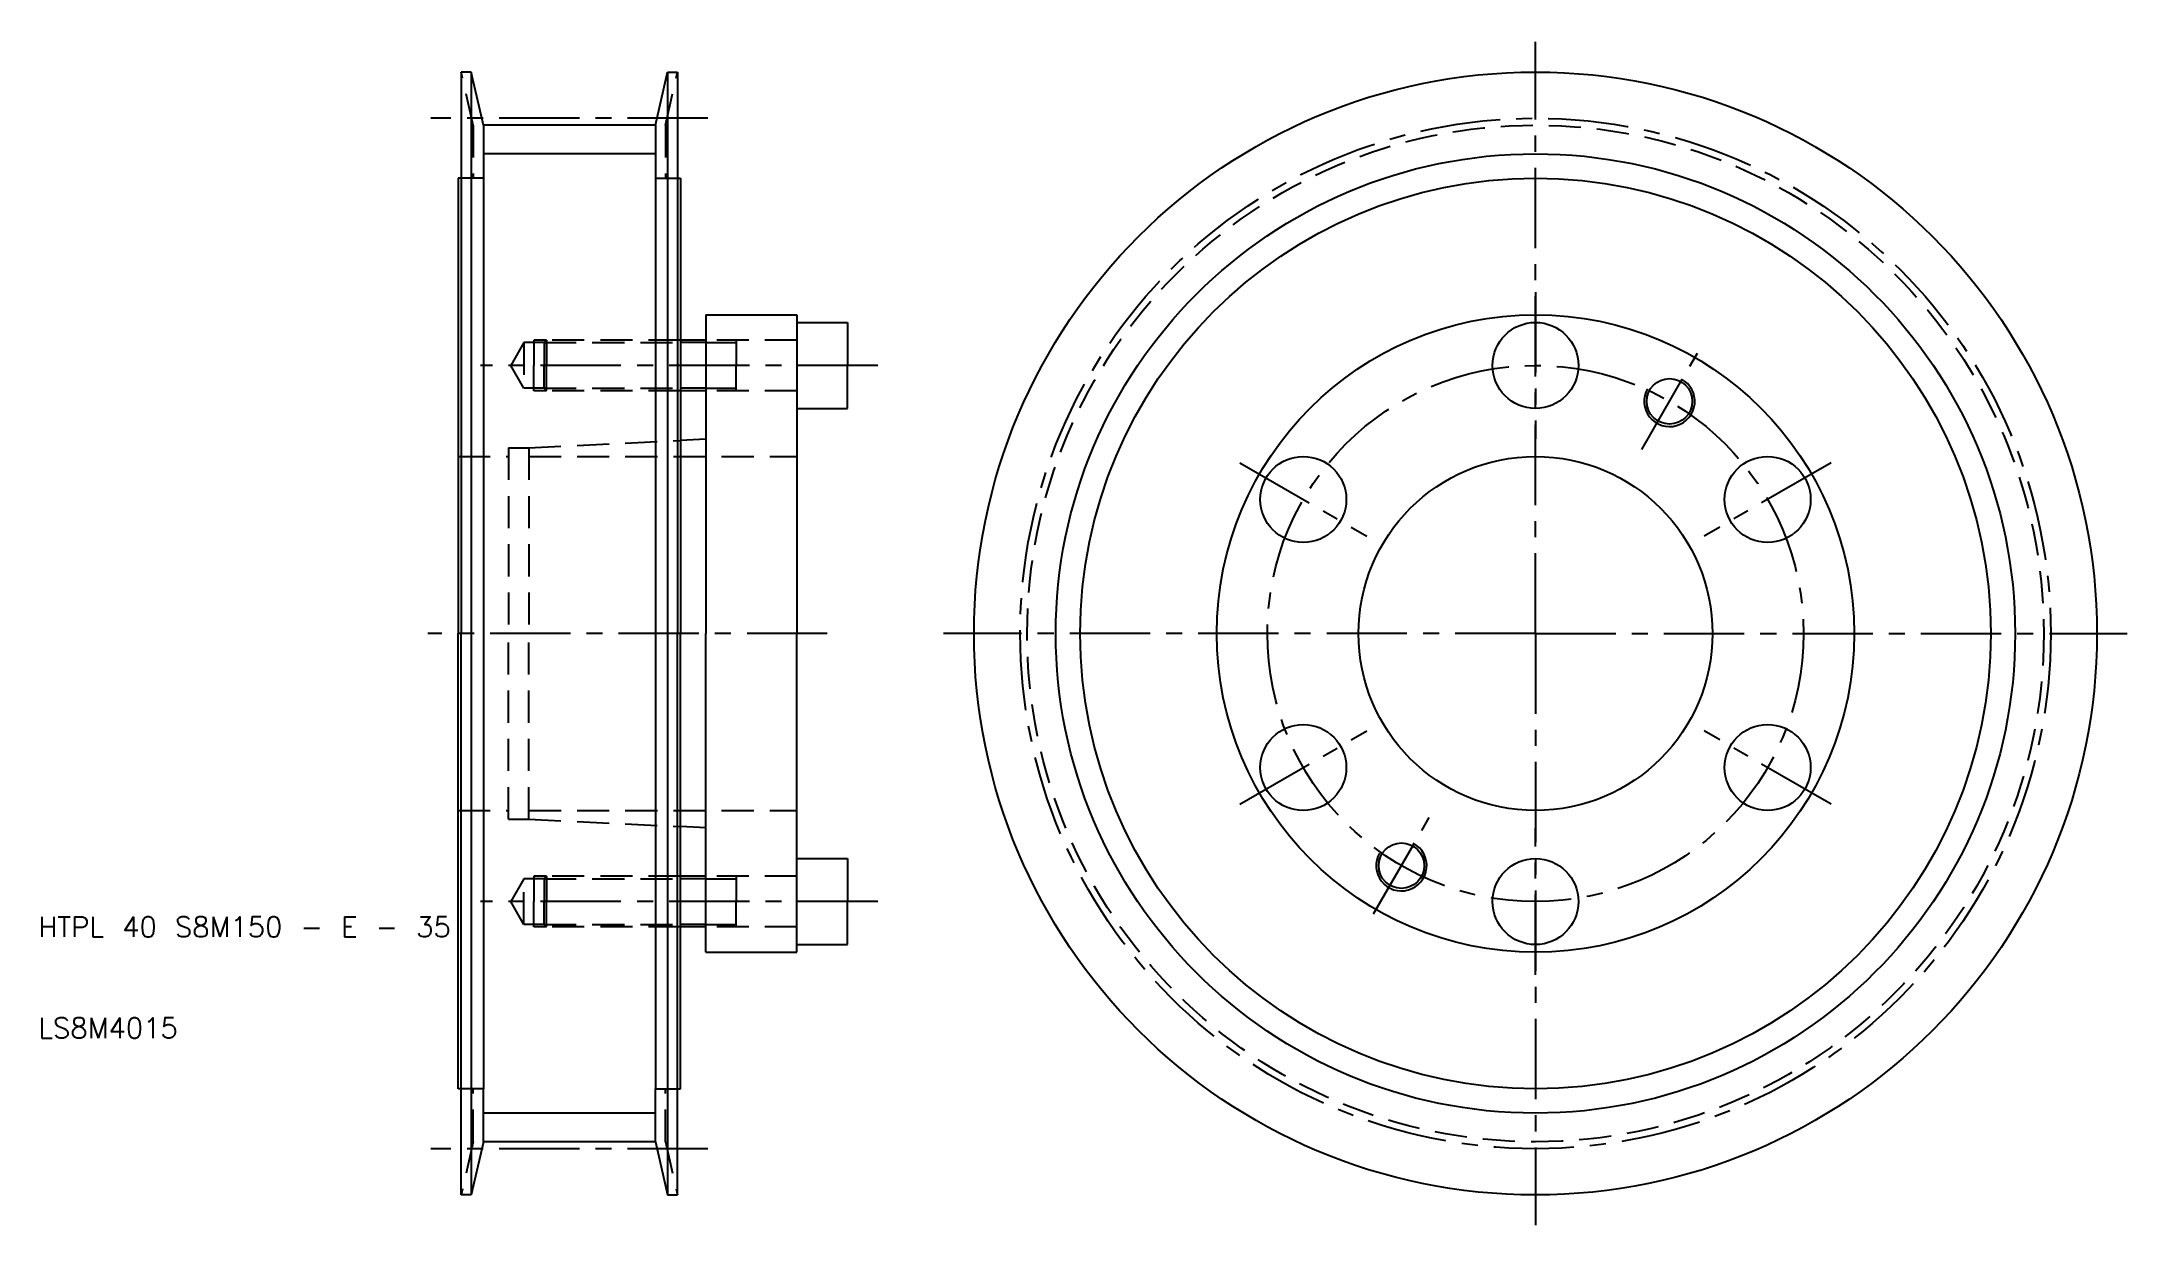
# Model space of a CAD drawing. Extents: x 10 to 216, y -8 to 108.
import ezdxf

# ---------------------------------------------------------------- set-up
doc = ezdxf.new("R2010")
doc.units = 0
doc.header["$LTSCALE"] = 0.25
doc.linetypes.add('CENTER', pattern=[50.8, 31.75, -6.35, 6.35, -6.35])
doc.linetypes.add('DASHED', pattern=[19.05, 12.7, -6.35])
doc.layers.get('0').update_dxf_attribs({"linetype": 'CONTINUOUS'})
doc.layers.add('CENTER', color=1, linetype='CENTER')
doc.styles.get("Standard").update_dxf_attribs({"font": 'txt.shx'})

msp = doc.modelspace()

# ---------------------------------------------------------------- linework, layer by layer
for p, q in [((51.8, 105.5), (51.8, 95)), ((52.8, 105.5), (51.8, 105.5)), ((52.8, 105.5), (52.8, -5.5)), ((54, 100.245), (52.8, 105.5)), ((71, 100.245), (72.2, 105.5)), ((72.2, 105.5), (72.2, -5.5)), ((72.2, 105.5), (73.2, 105.5)), ((73.2, 105.5), (73.2, 95)), ((54, 100.245), (54, 95)), ((71, 100.245), (54, 100.245)), ((71, 100.245), (71, 95)), ((51.5, 95), (51.5, 50)), ((51.8, 95), (51.5, 95)), ((51.8, 95), (51.8, 50)), ((54, 95), (54, 5)), ((71, 95), (71, 5)), ((73.2, 95), (73.2, 50)), ((73.2, 95), (73.5, 95)), ((73.5, 95), (73.5, 79)), ((76, 81.5), (85, 81.5)), ((76, 81.5), (76, 79)), ((85, 81.5), (85, 80.75)), ((85, 80.75), (85, 72.25)), ((85, 80.75), (90, 80.75)), ((90, 80.75), (90, 76.5)), ((73.5, 79), (73.5, 74)), ((76, 79), (73.5, 79)), ((76, 79), (76, 74)), ((90, 72.25), (90, 76.5)), ((73.5, 74), (73.5, 69.078571)), ((76, 74), (73.5, 74)), ((76, 74), (76, 69.2)), ((85, 72.25), (85, 50)), ((85, 72.25), (90, 72.25)), ((76, 69.2), (73.5, 69.078571)), ((73.5, 69.078571), (73.5, 50)), ((76, 69.2), (76, 50)), ((51.5, 5), (51.5, 50)), ((51.8, 5), (51.8, 50)), ((73.2, 5), (73.2, 50)), ((73.5, 30.921429), (73.5, 50)), ((76, 30.8), (76, 50)), ((85, 27.75), (85, 50)), ((73.5, 26), (73.5, 30.921429)), ((76, 30.8), (73.5, 30.921429)), ((76, 26), (76, 30.8)), ((85, 19.25), (85, 27.75)), ((85, 27.75), (90, 27.75)), ((90, 27.75), (90, 23.5)), ((73.5, 21), (73.5, 26)), ((76, 26), (73.5, 26)), ((76, 21), (76, 26)), ((90, 19.25), (90, 23.5)), ((73.5, 5), (73.5, 21)), ((76, 21), (73.5, 21)), ((76, 18.5), (76, 21)), ((85, 19.25), (90, 19.25)), ((85, 18.5), (85, 19.25)), ((76, 18.5), (85, 18.5)), ((51.8, 5), (51.5, 5)), ((51.8, -5.5), (51.8, 5)), ((54, -0.245), (54, 5)), ((71, -0.245), (71, 5)), ((73.2, -5.5), (73.2, 5)), ((73.2, 5), (73.5, 5)), ((54, -0.245), (52.8, -5.5)), ((71, -0.245), (54, -0.245)), ((71, -0.245), (72.2, -5.5)), ((52.8, -5.5), (51.8, -5.5)), ((72.2, -5.5), (73.2, -5.5))]:
    msp.add_line(p, q)
at = {"color": 3, "linetype": 'DASHED'}
for p, q in [((53, 100.245), (51.8, 105.5)), ((72, 100.245), (73.2, 105.5)), ((53, 100.245), (53, 95)), ((72, 100.245), (72, 95)), ((54, 95), (51.8, 95)), ((71, 95), (73.2, 95)), ((58, 78.75), (56.700962, 76.5)), ((58, 78.75), (58, 74.25)), ((60, 78.75), (58, 78.75)), ((59, 79), (59, 76.5)), ((60.25, 79), (59, 79)), ((60.25, 79), (60, 78.75)), ((60, 78.75), (73.5, 78.75)), ((60, 78.75), (60, 76.5)), ((73.5, 79), (60.25, 79)), ((60.25, 79), (60.25, 76.5)), ((85, 79), (76, 79)), ((76, 78.75), (79, 78.75)), ((79, 79), (79, 76.5)), ((58, 74.25), (56.700962, 76.5)), ((59, 74), (59, 76.5)), ((60, 74.25), (60, 76.5)), ((60.25, 74), (60.25, 76.5)), ((79, 74), (79, 76.5)), ((60, 74.25), (58, 74.25)), ((60, 74.25), (73.5, 74.25)), ((60.25, 74), (60, 74.25)), ((76, 74.25), (79, 74.25)), ((60.25, 74), (59, 74)), ((73.5, 74), (60.25, 74)), ((85, 74), (76, 74)), ((56.5, 68.35), (56.5, 50)), ((56.5, 68.35), (58.5, 68.35)), ((58.5, 68.35), (73.5, 69.078571)), ((58.5, 68.35), (58.5, 50)), ((51.5, 67.5), (56.5, 67.5)), ((58.5, 67.5), (85, 67.5)), ((56.5, 31.65), (56.5, 50)), ((58.5, 31.65), (58.5, 50)), ((51.5, 32.5), (56.5, 32.5)), ((56.5, 31.65), (58.5, 31.65)), ((58.5, 32.5), (85, 32.5)), ((58.5, 31.65), (73.5, 30.921429)), ((58, 25.75), (56.700962, 23.5)), ((58, 21.25), (58, 25.75)), ((60, 25.75), (58, 25.75)), ((59, 26), (59, 23.5)), ((60.25, 26), (59, 26)), ((60.25, 26), (60, 25.75)), ((60, 25.75), (60, 23.5)), ((60, 25.75), (73.5, 25.75)), ((60.25, 26), (60.25, 23.5)), ((73.5, 26), (60.25, 26)), ((85, 26), (76, 26)), ((76, 25.75), (79, 25.75)), ((79, 26), (79, 23.5)), ((58, 21.25), (56.700962, 23.5)), ((59, 21), (59, 23.5)), ((60, 21.25), (60, 23.5)), ((60.25, 21), (60.25, 23.5)), ((79, 21), (79, 23.5)), ((60, 21.25), (58, 21.25)), ((60.25, 21), (59, 21)), ((60, 21.25), (73.5, 21.25)), ((60.25, 21), (60, 21.25)), ((73.5, 21), (60.25, 21)), ((76, 21.25), (79, 21.25)), ((85, 21), (76, 21)), ((54, 5), (51.8, 5)), ((53, -0.245), (53, 5)), ((71, 5), (73.2, 5)), ((72, -0.245), (72, 5)), ((53, -0.245), (51.8, -5.5)), ((72, -0.245), (73.2, -5.5))]:
    msp.add_line(p, q, dxfattribs=at)
at = {"color": 3}
for p, q in [((71, 97.415), (54, 97.415)), ((76, 78.75), (73.5, 78.75)), ((76, 74.25), (73.5, 74.25)), ((76, 25.75), (73.5, 25.75)), ((76, 21.25), (73.5, 21.25)), ((71, 2.585), (54, 2.585))]:
    msp.add_line(p, q, dxfattribs=at)
for centre, radius in [((158, 50), 55.5), ((158, 50), 45), ((158, 50), 31.5), ((158, 50), 31.5), ((158, 76.5), 4.25), ((171.25, 72.949673), 2.25), ((135.050327, 63.25), 4.25), ((158, 50), 17.5), ((180.949673, 63.25), 4.25), ((135.050327, 36.75), 4.25), ((180.949673, 36.75), 4.25), ((144.75, 27.050327), 2.25), ((158, 23.5), 4.25)]:
    msp.add_circle(centre, radius)
at = {"color": 3, "linetype": 'DASHED'}
msp.add_circle((158, 50), 50.245, dxfattribs=at)
at = {"color": 3}
msp.add_circle((158, 50), 47.415, dxfattribs=at)
for centre in [(171.25, 72.949673), (144.75, 27.050327)]:
    msp.add_arc(centre, 2.5, 150, 62, dxfattribs=at)
at = {"layer": 'CENTER', "color": 1, "linetype": 'CENTER'}
for p, q in [((158, 50), (158, 108.5)), ((76.2, 100.93), (48.8, 100.93)), ((158, 83.75), (158, 69.25)), ((93, 76.5), (53.700962, 76.5)), ((168.5, 68.186533), (174, 77.712813)), ((128.771643, 66.875), (141.329011, 59.625)), ((187.228357, 66.875), (174.670989, 59.625)), ((88, 50), (48.5, 50)), ((158, 50), (99.5, 50)), ((158, 50), (216.5, 50)), ((158, 50), (158, -8.5)), ((128.771643, 33.125), (141.329011, 40.375)), ((187.228357, 33.125), (174.670989, 40.375)), ((142, 22.287187), (147.5, 31.813467)), ((158, 16.25), (158, 30.75)), ((93, 23.5), (53.700962, 23.5)), ((76.2, -0.93), (48.8, -0.93))]:
    msp.add_line(p, q, dxfattribs=at)
for radius in [50.93, 26.5]:
    msp.add_circle((158, 50), radius, dxfattribs=at)

# ---------------------------------------------------------------- texts
for s, p in [('HTPL 40 S8M150 - E - 35', (10, 20)), ('LS8M4015', (10, 10))]:
    msp.add_text(s, height=2).set_placement(p)

doc.saveas('drawing.dxf')
